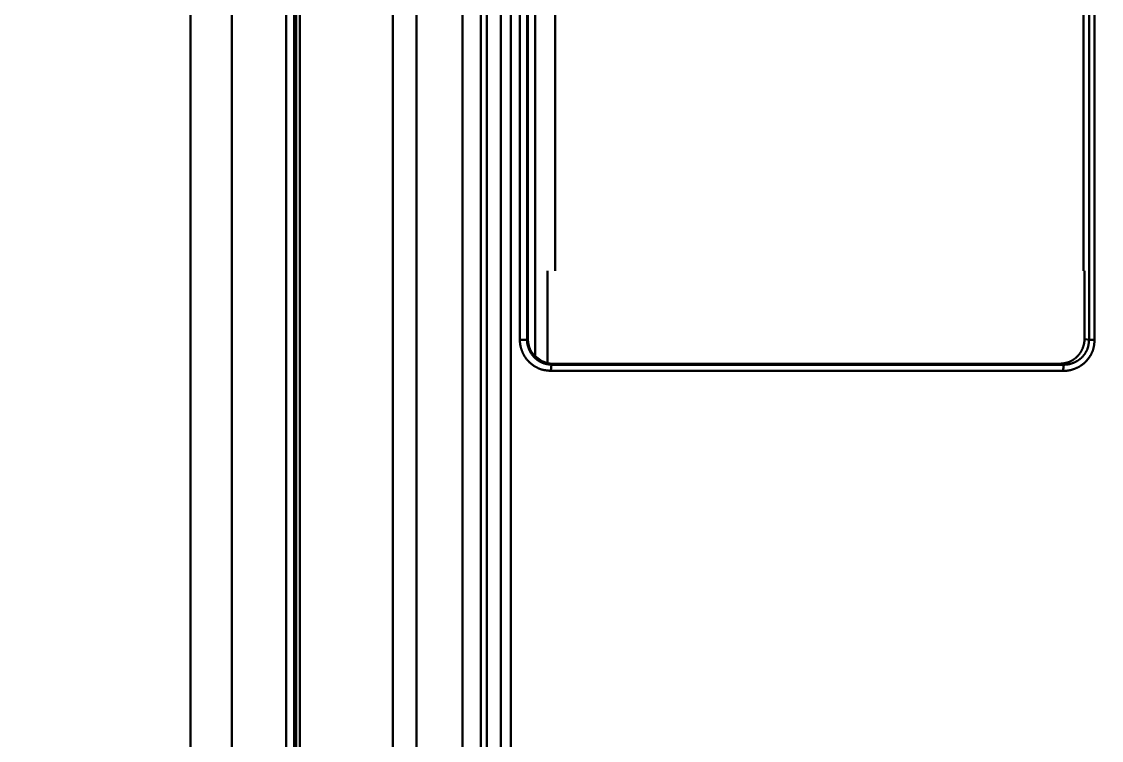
# Model space of a CAD drawing. Header units: millimetres. Extents: x -6033 to 120673, y -4970 to 90533.
# Drawn here: x 87046.4 to 87133.4, y 68190.5 to 68248.4 of the extents above; entities that cross this region are included whole.
import ezdxf
from ezdxf.enums import TextEntityAlignment as Align

# ---------------------------------------------------------------- set-up
doc = ezdxf.new("R2010")
doc.units = ezdxf.units.MM
doc.layers.add('I-AR$0$I-SCOPE', color=252, linetype='Continuous', lineweight=35)
doc.layers.add('I-PLAN$0$_ACM-A-WALL-HACH', color=251, linetype='Continuous', lineweight=9)
doc.layers.add('I-CEILING$0$I-RCP-AIR', color=64, linetype='Continuous')
doc.layers.add('I-CEILING$0$RC-Hatch【天花填充】', color=251, linetype='Continuous')
doc.styles.add('I-CEILING$0$黑体', font='simhei.ttf', dxfattribs={"height": 600})

# ---------------------------------------------------------------- blocks, each defined once
blk = doc.blocks.new('I-AR')
at = {"layer": 'I-AR$0$I-SCOPE'}
h = blk.add_hatch(dxfattribs=at)
h.set_pattern_fill('ANSI31', color=256, scale=200)
h.paths.add_polyline_path([(63300, 72640), (66630, 72640), (66630, 70889.383), (90600, 70890), (90600, 66390), (96650, 66390), (96650, 24876.398), (18340, 24876.398), (18340, 66390), (48090, 66390), (48090, 72640), (51400, 72640), (51400, 72649.887), (52869.5, 72649.887), (52869.5, 72640), (55240, 72640), (55240, 72790), (59460, 72790), (59460, 72640), (61830.5, 72640), (61830.5, 72649.887), (63300, 72649.887)], flags=16)
h.paths.add_polyline_path([(7330, 0), (7330, -1770), (11180, -1770), (11180, 0), (18450, 0), (18450, 2900), (27550, 2900), (27550, 18090), (37037.331, 18090), (37037.331, 17350), (96200, 17350), (96200, 18120), (114640, 18120), (114640, 84500), (0, 84500), (0, 0)])
blk = doc.blocks.new('I-PLAN')
at = {"layer": 'I-PLAN$0$_ACM-A-WALL-HACH'}
h = blk.add_hatch(dxfattribs=at)
h.set_pattern_fill('ANSI31', color=256, scale=10, angle=45)
h.paths.add_polyline_path([(88260, 70790), (88260, 70890), (88030, 70890), (88030, 70790), (88230, 70790)], flags=17)
h.paths.add_polyline_path([(79671.546, 69390), (78155, 69390), (78155, 68990), (77955, 68990), (77955, 69590), (79671.546, 69590)], flags=17)
h.paths.add_polyline_path([(80271.546, 69390), (80271.546, 69590), (80780, 69590), (80780, 68990), (80580, 68990), (80580, 69390)], flags=17)
h.paths.add_polyline_path([(74580, 69590), (73930, 69590), (73930, 69390), (74580, 69390)])
h.paths.add_polyline_path([(68780, 69590), (69430, 69590), (69430, 69390), (68780, 69390)])
h.paths.add_polyline_path([(87280, 66490), (87480, 66490), (87480, 66390), (87280, 66390)])
h.paths.add_polyline_path([(82180, 68990), (82180, 69390), (84230, 69390), (84230, 66490), (84430, 66490), (84430, 69390), (85280, 69390), (85280, 69590), (81980, 69590), (81980, 68990)])
h.paths.add_polyline_path([(87480, 67390), (87480, 69390), (88280, 69390), (88280, 69590), (88080, 69590), (86480, 69590), (86480, 69390), (87280, 69390), (87280, 67390)], flags=17)
h.paths.add_polyline_path([(72130, 68170), (72130, 66490), (72330, 66490), (72330, 67870), (73130, 67870), (73130, 68070), (72330, 68070), (72330, 68170)])
h.paths.add_polyline_path([(71230, 68170), (71230, 66390), (71030, 66390), (71030, 67870), (70230, 67870), (70230, 68070), (71030, 68070), (71030, 68170)])
h.paths.add_polyline_path([(72130, 69070), (72330, 69070), (72330, 69390), (73030, 69390), (73030, 69590), (72130, 69590)])
h.paths.add_polyline_path([(71230, 69070), (71030, 69070), (71030, 69390), (70330, 69390), (70330, 69590), (71230, 69590)])
h.paths.add_polyline_path([(67800, 69490), (67830, 69490), (67830, 69590), (67800, 69590)], flags=17)
h.paths.add_polyline_path([(76755, 69590), (75180, 69590), (75180, 69390), (75330, 69390), (75330, 66390), (75530, 66390), (75530, 69390), (76555, 69390), (76555, 68990), (76755, 68990)])
h.paths.add_polyline_path([(68180, 69590), (68180, 69390), (68030, 69390), (68030, 66520), (67780, 66520), (67780, 66390), (67400, 66390), (67400, 66720), (67830, 66720), (67830, 69590)])
edge = h.paths.add_edge_path()
edge.add_line((89860, 70890), (88860, 70890))
edge.add_line((75530, 66520), (84230, 66520))
edge.add_line((75530, 66720), (84230, 66720))
blk = doc.blocks.new('I-CEILING$0$RPK-22-40FSNQS')
at = {"color": 0, "lineweight": 50}
for p, q in [((150.5106, -147.186862), (231.008162, -147.186862)), ((231.008162, -147.635026), (150.5106, -147.635026)), ((230.936384, -148.007046), (230.976422, -147.79953)), ((230.976422, -147.79953), (231.008162, -147.635026)), ((231.008162, -147.635026), (231.008162, -147.186862)), ((225.429992, -148.098138), (150.97349, -148.098138)), ((225.429992, -148.007046), (230.936384, -148.007046)), ((232.940042, -149.97486), (232.929992, -150.02695)), ((233.000306, -149.662536), (232.940042, -149.97486)), ((233.00051, -170.303972), (233.000306, -149.662536)), ((233.500228, -149.713046), (233.500434, -170.36716)), ((233.000764, -190.889808), (233.00051, -170.303972)), ((233.500434, -170.36716), (233.500686, -190.96564)), ((225.429992, -190.6207), (148.909076, -190.6207)), ((232.882566, -191.251146), (225.429992, -191.251146)), ((232.722658, -191.703948), (232.882532, -191.250982)), ((232.882566, -191.251146), (232.929992, -190.819228)), ((232.929992, -190.819228), (232.999982, -190.889024)), ((232.999982, -190.889024), (233.000764, -190.889808)), ((232.324392, -192.2505), (232.722658, -191.703948)), ((232.324392, -192.2505), (149.531646, -192.2505)), ((150.585218, -192.88809), (230.994168, -192.88809)), ((230.934782, -192.828874), (150.890782, -192.828874)), ((230.970126, -192.864114), (230.934782, -192.828874)), ((230.994168, -192.88809), (230.970126, -192.864114)), ((230.994168, -193.466784), (230.994168, -192.88809)), ((230.994168, -193.466784), (150.585218, -193.466784)), ((-380.681464, -194.185996), (380.681432, -194.185996)), ((380.681416, -195.01459), (-380.681404, -195.01459)), ((381.571642, -196.120488), (-381.571658, -196.120488)), ((381.57182, -196.625502), (-381.571838, -196.625502)), ((-381.056734, -198.089706), (381.056702, -198.089706)), ((379.74999, -201.803984), (-379.750022, -201.803984)), ((369.74164, -203.703428), (-337.833056, -203.703428)), ((370.249994, -211.187938), (-370.249996, -211.187938)), ((-370.249996, -211.65088), (370.249994, -211.65088)), ((-370.249996, -212.284932), (370.250052, -212.284932)), ((370.249994, -216.675224), (-370.249996, -216.675224)), ((-373.749324, -220), (373.749278, -220))]:
    blk.add_line(p, q, dxfattribs=at)
for points in [[(231.008162, -147.186862), (231.035842, -147.189546), (231.06352, -147.192244), (231.09119, -147.194966), (231.118848, -147.197728), (231.146494, -147.20054), (231.174122, -147.203418), (231.20173, -147.206374), (231.229314, -147.209418), (231.256868, -147.212566), (231.284392, -147.21583), (231.311882, -147.219224), (231.339332, -147.22276), (231.36674, -147.226448), (231.394104, -147.230306), (231.421418, -147.234344), (231.44868, -147.238576), (231.475888, -147.243012), (231.503034, -147.24767), (231.53012, -147.252558), (231.557138, -147.257692), (231.584086, -147.263084), (231.610962, -147.268746), (231.63776, -147.274692), (231.664478, -147.280936), (231.691112, -147.287488), (231.71766, -147.294362), (231.744116, -147.301572), (231.77048, -147.30913), (231.796744, -147.317048), (231.822908, -147.32534), (231.848968, -147.334016), (231.87492, -147.343074), (231.90076, -147.352504), (231.926488, -147.3623), (231.9521, -147.372456), (231.97759, -147.382968), (232.00296, -147.393826), (232.028204, -147.405024), (232.053318, -147.416556), (232.078302, -147.428414), (232.10315, -147.440594), (232.127862, -147.453086), (232.152434, -147.465888), (232.17686, -147.478988), (232.201142, -147.492384), (232.225274, -147.506066), (232.249252, -147.52003), (232.273076, -147.534268), (232.29674, -147.548772), (232.320244, -147.563538), (232.343584, -147.57856), (232.366756, -147.593828), (232.389756, -147.609336), (232.412584, -147.62508), (232.435236, -147.64105), (232.457708, -147.657242), (232.479996, -147.67365), (232.5021, -147.690264), (232.524016, -147.70708), (232.54574, -147.72409), (232.567272, -147.74129), (232.588606, -147.758682), (232.609742, -147.776272), (232.630682, -147.79406), (232.65142, -147.812052), (232.671958, -147.830254), (232.692294, -147.848668), (232.712424, -147.867298), (232.73235, -147.886148), (232.752068, -147.905222), (232.771578, -147.924526), (232.790878, -147.944064), (232.809968, -147.963836), (232.828844, -147.98385), (232.847508, -148.00411), (232.865956, -148.024618), (232.884188, -148.045378), (232.9022, -148.066396), (232.919994, -148.087676), (232.937568, -148.10922), (232.954918, -148.131034), (232.972046, -148.15312), (232.988948, -148.175484), (233.005624, -148.19813), (233.022072, -148.221062), (233.038292, -148.244284), (233.05428, -148.267798), (233.070036, -148.29161), (233.08556, -148.315724), (233.100848, -148.340146), (233.1159, -148.36487), (233.13071, -148.389884), (233.145276, -148.41516), (233.159594, -148.44068), (233.173656, -148.466418), (233.18746, -148.492352), (233.201002, -148.518462), (233.214274, -148.54472), (233.227276, -148.571108), (233.24, -148.597602), (233.252444, -148.624178), (233.264604, -148.650814), (233.276472, -148.677488), (233.288046, -148.704176), (233.29932, -148.730856), (233.310292, -148.757506), (233.320956, -148.784104), (233.331306, -148.810624), (233.34134, -148.837046), (233.351052, -148.863346), (233.360438, -148.889504), (233.369494, -148.915494), (233.378216, -148.941294), (233.386598, -148.966882), (233.394636, -148.992234), (233.402324, -149.01733), (233.409662, -149.042146), (233.41664, -149.066658), (233.423258, -149.090844), (233.429508, -149.114684), (233.43539, -149.138156), (233.440914, -149.16127), (233.446092, -149.184038), (233.450936, -149.206472), (233.45546, -149.228584), (233.459674, -149.250388), (233.46359, -149.271894), (233.467224, -149.293116), (233.470584, -149.314064), (233.473686, -149.334754), (233.47654, -149.355196), (233.479158, -149.375404), (233.481554, -149.395388), (233.483742, -149.415162), (233.48573, -149.434738), (233.487532, -149.45413), (233.489164, -149.473348), (233.490632, -149.492404), (233.491954, -149.511312), (233.493138, -149.530084), (233.4942, -149.548734), (233.49515, -149.56727), (233.496002, -149.58571), (233.496766, -149.604062), (233.497456, -149.622338), (233.498086, -149.640554), (233.498664, -149.65872), (233.499206, -149.67685), (233.499724, -149.694954), (233.500228, -149.713046)], [(233.000306, -149.662536), (232.999914, -149.64801), (232.999512, -149.633472), (232.99909, -149.618916), (232.99864, -149.60433), (232.998148, -149.589706), (232.997608, -149.57503), (232.997008, -149.560296), (232.99634, -149.54549), (232.995592, -149.530608), (232.994754, -149.515634), (232.99382, -149.500562), (232.992774, -149.48538), (232.991612, -149.47008), (232.99032, -149.45465), (232.98889, -149.439082), (232.987312, -149.423364), (232.985576, -149.407486), (232.983672, -149.391442), (232.98159, -149.375218), (232.97932, -149.358804), (232.976852, -149.342194), (232.974176, -149.325374), (232.971284, -149.308336), (232.968164, -149.29107), (232.964808, -149.273564), (232.961204, -149.255812), (232.957342, -149.2378), (232.953216, -149.21952), (232.94881, -149.200964), (232.94412, -149.182118), (232.939134, -149.16298), (232.933856, -149.143562), (232.92829, -149.123882), (232.922436, -149.10396), (232.9163, -149.083812), (232.909886, -149.063458), (232.903198, -149.042916), (232.896238, -149.022204), (232.889008, -149.001338), (232.881516, -148.98034), (232.873764, -148.959226), (232.865752, -148.938014), (232.857488, -148.916724), (232.848974, -148.895372), (232.840214, -148.873978), (232.831212, -148.85256), (232.82197, -148.831136), (232.812492, -148.809722), (232.802782, -148.78834), (232.792842, -148.767006), (232.78268, -148.745738), (232.772294, -148.724556), (232.761692, -148.703476), (232.750876, -148.682518), (232.73985, -148.6617), (232.728616, -148.641038), (232.717178, -148.620554), (232.70554, -148.600264), (232.693708, -148.580186), (232.681682, -148.560338), (232.669466, -148.540736), (232.657062, -148.52138), (232.644472, -148.502266), (232.631696, -148.48339), (232.618736, -148.464752), (232.60559, -148.446344), (232.592264, -148.428168), (232.578756, -148.410216), (232.565068, -148.392488), (232.5512, -148.37498), (232.537154, -148.357688), (232.522932, -148.340608), (232.508534, -148.323738), (232.493962, -148.307076), (232.479216, -148.290616), (232.464296, -148.274356), (232.449208, -148.258292), (232.433948, -148.242422), (232.418518, -148.226744), (232.402922, -148.21125), (232.387158, -148.195942), (232.371228, -148.180812), (232.355136, -148.16586), (232.338878, -148.151084), (232.322458, -148.136476), (232.305878, -148.122036), (232.289138, -148.10776), (232.272238, -148.093644), (232.25518, -148.079688), (232.237966, -148.065884), (232.220596, -148.052232), (232.203074, -148.038738), (232.1854, -148.025404), (232.167578, -148.012238), (232.14961, -147.999246), (232.131498, -147.98643), (232.113244, -147.973796), (232.094852, -147.961352), (232.076322, -147.9491), (232.05766, -147.937048), (232.038866, -147.9252), (232.019942, -147.913562), (232.00089, -147.902138), (231.981714, -147.890934), (231.962416, -147.879956), (231.943, -147.869208), (231.923464, -147.858698), (231.903814, -147.848428), (231.884052, -147.838404), (231.86418, -147.828634), (231.844198, -147.81912), (231.824112, -147.80987), (231.803924, -147.800886), (231.783634, -147.792176), (231.763246, -147.783746), (231.742762, -147.7756), (231.722186, -147.767742), (231.701518, -147.760178), (231.68076, -147.752916), (231.659918, -147.745958), (231.63899, -147.739308), (231.617982, -147.732958), (231.596896, -147.726898), (231.575732, -147.721118), (231.554498, -147.715606), (231.533192, -147.710354), (231.51182, -147.70535), (231.490384, -147.700586), (231.468886, -147.696048), (231.44733, -147.691726), (231.425716, -147.687614), (231.40405, -147.683696), (231.382334, -147.679966), (231.36057, -147.676412), (231.338762, -147.673022), (231.31691, -147.66979), (231.29502, -147.6667), (231.273094, -147.663746), (231.251134, -147.660916), (231.229144, -147.658202), (231.207126, -147.655588), (231.185082, -147.65307), (231.163016, -147.650632), (231.14093, -147.648268), (231.118828, -147.645966), (231.09671, -147.643716), (231.074584, -147.641508), (231.052448, -147.63933), (231.030306, -147.637172), (231.008162, -147.635026)], [(232.929992, -150.02695), (232.927778, -150.00391), (232.925552, -149.980872), (232.923304, -149.957842), (232.921024, -149.934818), (232.9187, -149.911808), (232.91632, -149.88881), (232.913876, -149.865828), (232.911354, -149.842866), (232.908744, -149.819926), (232.906038, -149.797012), (232.90322, -149.774124), (232.900284, -149.751268), (232.897214, -149.728444), (232.894004, -149.705658), (232.89064, -149.682908), (232.887112, -149.660202), (232.883408, -149.637538), (232.87952, -149.614922), (232.875434, -149.592356), (232.87114, -149.569842), (232.866626, -149.547384), (232.861884, -149.524984), (232.8569, -149.502644), (232.851666, -149.480368), (232.846168, -149.458158), (232.840396, -149.436018), (232.83434, -149.41395), (232.82799, -149.391956), (232.821332, -149.37004), (232.814358, -149.348202), (232.807058, -149.32645), (232.799436, -149.304782), (232.791496, -149.283204), (232.783246, -149.26172), (232.77469, -149.24033), (232.765836, -149.21904), (232.756686, -149.19785), (232.74725, -149.176766), (232.737532, -149.155792), (232.727538, -149.134928), (232.717272, -149.114178), (232.706742, -149.093546), (232.695954, -149.073034), (232.684912, -149.052648), (232.673622, -149.032388), (232.66209, -149.012258), (232.650324, -148.992264), (232.638326, -148.972404), (232.626104, -148.952684), (232.613664, -148.933108), (232.601012, -148.913678), (232.588152, -148.894396), (232.575092, -148.875268), (232.561834, -148.856294), (232.548388, -148.83748), (232.534758, -148.818828), (232.52095, -148.80034), (232.50697, -148.782022), (232.492822, -148.763874), (232.478514, -148.7459), (232.46405, -148.728104), (232.449428, -148.710486), (232.434644, -148.69305), (232.419698, -148.675796), (232.404584, -148.658726), (232.389302, -148.64184), (232.373848, -148.62514), (232.358218, -148.608628), (232.342412, -148.592306), (232.326424, -148.576174), (232.310254, -148.560234), (232.293896, -148.544486), (232.27735, -148.528934), (232.260614, -148.51358), (232.24368, -148.498422), (232.226552, -148.483462), (232.209222, -148.468704), (232.191688, -148.454148), (232.17395, -148.439796), (232.156002, -148.425648), (232.137844, -148.411706), (232.11947, -148.397972), (232.10088, -148.384448), (232.08207, -148.371134), (232.063036, -148.358032), (232.043776, -148.345142), (232.02429, -148.33247), (232.00457, -148.320012), (231.984618, -148.307772), (231.964428, -148.29575), (231.944002, -148.28395), (231.923358, -148.272374), (231.902514, -148.261022), (231.881494, -148.2499), (231.860314, -148.239006), (231.838998, -148.228346), (231.817566, -148.217922), (231.796036, -148.207734), (231.774432, -148.197786), (231.752774, -148.188082), (231.73108, -148.178624), (231.709374, -148.169412), (231.687672, -148.16045), (231.666, -148.15174), (231.644374, -148.143284), (231.622818, -148.135088), (231.60135, -148.12715), (231.579992, -148.119474), (231.558762, -148.112062), (231.537684, -148.104918), (231.516778, -148.098044), (231.496062, -148.09144), (231.47556, -148.085112), (231.45529, -148.07906), (231.435272, -148.073286), (231.415528, -148.067796), (231.39608, -148.062588), (231.376946, -148.057668), (231.358146, -148.053036), (231.339704, -148.048696), (231.323326, -148.045018), (231.307248, -148.041572), (231.291458, -148.038352), (231.275944, -148.035348), (231.2607, -148.032554), (231.24571, -148.02996), (231.23097, -148.02756), (231.216464, -148.025344), (231.202186, -148.023304), (231.188122, -148.021432), (231.174266, -148.019722), (231.160604, -148.018164), (231.147128, -148.01675), (231.133826, -148.015472), (231.120688, -148.014324), (231.107706, -148.013296), (231.094866, -148.01238), (231.082162, -148.011568), (231.06958, -148.010852), (231.05711, -148.010226), (231.044744, -148.00968), (231.032472, -148.009204), (231.02028, -148.008794), (231.008162, -148.00844), (230.996104, -148.008134), (230.984098, -148.00787), (230.972134, -148.007636), (230.9602, -148.007426), (230.948286, -148.007232), (230.936384, -148.007046)], [(232.929992, -150.02695), (232.929992, -190.819228)], [(233.000306, -149.662536), (233.001242, -149.663592), (233.001556, -149.663942), (233.001872, -149.664294), (233.00219, -149.664642), (233.002508, -149.664992), (233.002832, -149.66534), (233.003156, -149.665686), (233.003486, -149.666032), (233.003818, -149.666376), (233.004156, -149.666718), (233.004496, -149.66706), (233.004844, -149.667398), (233.005196, -149.667734), (233.005554, -149.66807), (233.005918, -149.668402), (233.006288, -149.66873), (233.006666, -149.669058), (233.00705, -149.669382), (233.007444, -149.669704), (233.007844, -149.670022), (233.008254, -149.670336), (233.008672, -149.670648), (233.0091, -149.670956), (233.009538, -149.67126), (233.009984, -149.67156), (233.010442, -149.671856), (233.010912, -149.67215), (233.011392, -149.672438), (233.012078, -149.67283), (233.012784, -149.673214), (233.013514, -149.673592), (233.014266, -149.67396), (233.015038, -149.674322), (233.015832, -149.674676), (233.016648, -149.675026), (233.017484, -149.675368), (233.018342, -149.675704), (233.01922, -149.676034), (233.02012, -149.676358), (233.021038, -149.676678), (233.021978, -149.676994), (233.022936, -149.677304), (233.023916, -149.677612), (233.024914, -149.677914), (233.025932, -149.678214), (233.026968, -149.67851), (233.028024, -149.678804), (233.0291, -149.679094), (233.030194, -149.679382), (233.031306, -149.67967), (233.032436, -149.679954), (233.033584, -149.680238), (233.034752, -149.680522), (233.035936, -149.680804), (233.037138, -149.681086), (233.038358, -149.681368), (233.039594, -149.68165), (233.040848, -149.681934), (233.042148, -149.682224), (233.043466, -149.682514), (233.044804, -149.682808), (233.046156, -149.6831), (233.047528, -149.683394), (233.048918, -149.683688), (233.050324, -149.683982), (233.051748, -149.684276), (233.05319, -149.684572), (233.05465, -149.684866), (233.056128, -149.685162), (233.057622, -149.685458), (233.059136, -149.685752), (233.060666, -149.686048), (233.062214, -149.686342), (233.06378, -149.686636), (233.065364, -149.68693), (233.066964, -149.687224), (233.068584, -149.687516), (233.07022, -149.687808), (233.071874, -149.6881), (233.073548, -149.68839), (233.075238, -149.688678), (233.076944, -149.688966), (233.07867, -149.689254), (233.080414, -149.68954), (233.082176, -149.689824), (233.083954, -149.690106), (233.08575, -149.690388), (233.087566, -149.690668), (233.089398, -149.690944), (233.091248, -149.691222), (233.093116, -149.691496), (233.095, -149.691768), (233.096902, -149.69204), (233.098822, -149.69231), (233.10076, -149.692578), (233.102712, -149.692844), (233.104684, -149.693108), (233.10667, -149.693372), (233.108674, -149.693632), (233.110696, -149.693892), (233.112734, -149.69415), (233.114786, -149.694408), (233.116856, -149.694662), (233.118942, -149.694916), (233.121046, -149.695168), (233.123164, -149.695418), (233.125298, -149.695668), (233.127448, -149.695914), (233.129612, -149.69616), (233.131794, -149.696404), (233.13399, -149.696648), (233.136202, -149.69689), (233.13843, -149.69713), (233.140672, -149.697368), (233.14293, -149.697604), (233.145202, -149.69784), (233.14749, -149.698074), (233.149792, -149.698308), (233.152108, -149.69854), (233.154438, -149.69877), (233.156784, -149.698998), (233.159144, -149.699224), (233.161518, -149.69945), (233.163906, -149.699674), (233.166308, -149.699898), (233.168724, -149.700118), (233.171154, -149.700338), (233.173596, -149.700556), (233.176054, -149.700774), (233.178524, -149.700988), (233.181008, -149.701202), (233.183504, -149.701414), (233.186014, -149.701624), (233.188538, -149.701832), (233.191074, -149.70204), (233.193624, -149.702244), (233.196186, -149.702448), (233.19876, -149.70265), (233.201348, -149.70285), (233.203948, -149.70305), (233.20656, -149.703246), (233.209184, -149.70344), (233.211822, -149.703634), (233.21447, -149.703824), (233.217132, -149.704014), (233.219804, -149.704202), (233.22249, -149.704388), (233.225186, -149.704572), (233.227894, -149.704754), (233.230612, -149.704934), (233.233344, -149.705112), (233.236086, -149.705288), (233.238838, -149.705464), (233.241602, -149.705636), (233.244378, -149.705806), (233.247162, -149.705976), (233.249958, -149.706142), (233.252766, -149.706308), (233.255582, -149.70647), (233.25841, -149.706632), (233.261248, -149.706792), (233.264094, -149.70695), (233.266952, -149.707106), (233.269818, -149.70726), (233.272696, -149.707412), (233.275582, -149.707562), (233.278478, -149.70771), (233.281382, -149.707856), (233.284296, -149.708002), (233.28722, -149.708144), (233.290152, -149.708286), (233.293092, -149.708424), (233.296042, -149.708562), (233.299, -149.708698), (233.301966, -149.70883), (233.304942, -149.708962), (233.307924, -149.709092), (233.310916, -149.70922), (233.313914, -149.709348), (233.316922, -149.709472), (233.319936, -149.709594), (233.322958, -149.709714), (233.325988, -149.709834), (233.329024, -149.70995), (233.332068, -149.710064), (233.33512, -149.710178), (233.338178, -149.710288), (233.341242, -149.710396), (233.344314, -149.710502), (233.347392, -149.710608), (233.350476, -149.71071), (233.353566, -149.710808), (233.356662, -149.710906), (233.359766, -149.711002), (233.362874, -149.711094), (233.365988, -149.711186), (233.369108, -149.711274), (233.372232, -149.71136), (233.375364, -149.711444), (233.3785, -149.711524), (233.38164, -149.711604), (233.384786, -149.71168), (233.387938, -149.711752), (233.391092, -149.711824), (233.394254, -149.711892), (233.397418, -149.711958), (233.400586, -149.712022), (233.40376, -149.712082), (233.406936, -149.71214), (233.410118, -149.712194), (233.413302, -149.712248), (233.416492, -149.712298), (233.419684, -149.712346), (233.422878, -149.712392), (233.426078, -149.712436), (233.42928, -149.712476), (233.432484, -149.712516), (233.435692, -149.712554), (233.438902, -149.71259), (233.442114, -149.712624), (233.44533, -149.712656), (233.448546, -149.712686), (233.451766, -149.712716), (233.454988, -149.712744), (233.458212, -149.712772), (233.461436, -149.712796), (233.464664, -149.712822), (233.467892, -149.712846), (233.471122, -149.712868), (233.474352, -149.71289), (233.477584, -149.712912), (233.487286, -149.712972), (233.490522, -149.71299), (233.493758, -149.71301), (233.496992, -149.713028), (233.500228, -149.713046)], [(230.994168, -192.88809), (231.00657, -192.887902), (231.018982, -192.887706), (231.031418, -192.887492), (231.043886, -192.887254), (231.056396, -192.886978), (231.068964, -192.88666), (231.081596, -192.88629), (231.094304, -192.88586), (231.107102, -192.88536), (231.119998, -192.88478), (231.133004, -192.884114), (231.14613, -192.883354), (231.15939, -192.882488), (231.172792, -192.88151), (231.186346, -192.88041), (231.200066, -192.87918), (231.213962, -192.877812), (231.228046, -192.876294), (231.242326, -192.874622), (231.256816, -192.872784), (231.271526, -192.870772), (231.286466, -192.868578), (231.301646, -192.866192), (231.317082, -192.863608), (231.33278, -192.860814), (231.348752, -192.857804), (231.365012, -192.854566), (231.381566, -192.851096), (231.39843, -192.847382), (231.415612, -192.843416), (231.43422, -192.83892), (231.45318, -192.834132), (231.472472, -192.829056), (231.492072, -192.823694), (231.511962, -192.818048), (231.532122, -192.812122), (231.552528, -192.805918), (231.573162, -192.79944), (231.594004, -192.79269), (231.61503, -192.785668), (231.636222, -192.778382), (231.657558, -192.770832), (231.67902, -192.76302), (231.700584, -192.754948), (231.72223, -192.746622), (231.743938, -192.738044), (231.765688, -192.729214), (231.787458, -192.720136), (231.809228, -192.710814), (231.830976, -192.701252), (231.852684, -192.691448), (231.87433, -192.681408), (231.895894, -192.671136), (231.917352, -192.66063), (231.938688, -192.649898), (231.959878, -192.63894), (231.980904, -192.627758), (232.001742, -192.616358), (232.022374, -192.604738), (232.042778, -192.592906), (232.062938, -192.58086), (232.082854, -192.568604), (232.102526, -192.55614), (232.121962, -192.543468), (232.14116, -192.53059), (232.160126, -192.517508), (232.178862, -192.504224), (232.197372, -192.490738), (232.215658, -192.477052), (232.233724, -192.463168), (232.251572, -192.449088), (232.269206, -192.434812), (232.28663, -192.420342), (232.303846, -192.405682), (232.320858, -192.39083), (232.337666, -192.375788), (232.354278, -192.36056), (232.370692, -192.345146), (232.386916, -192.329548), (232.40295, -192.313766), (232.418798, -192.297804), (232.434462, -192.281662), (232.449946, -192.265342), (232.465254, -192.248844), (232.480388, -192.232172), (232.49535, -192.215326), (232.510146, -192.198308), (232.524778, -192.181118), (232.539248, -192.163762), (232.55356, -192.146236), (232.567714, -192.128544), (232.581708, -192.11069), (232.595536, -192.092676), (232.609192, -192.074504), (232.62267, -192.056176), (232.635966, -192.037696), (232.649072, -192.019066), (232.661984, -192.000288), (232.674696, -191.981368), (232.687204, -191.962306), (232.6995, -191.943106), (232.711578, -191.923768), (232.723436, -191.9043), (232.735064, -191.8847), (232.74646, -191.864972), (232.757618, -191.845118), (232.76853, -191.825144), (232.779192, -191.80505), (232.7896, -191.78484), (232.799744, -191.764514), (232.809624, -191.744078), (232.81923, -191.723534), (232.828558, -191.702884), (232.837602, -191.682132), (232.846358, -191.661278), (232.854818, -191.640328), (232.862978, -191.619282), (232.870834, -191.598146), (232.878376, -191.57692), (232.885602, -191.555606), (232.892508, -191.53421), (232.899102, -191.512732), (232.905394, -191.491176), (232.911398, -191.469544), (232.91712, -191.44784), (232.922574, -191.426066), (232.92777, -191.404226), (232.932718, -191.38232), (232.93743, -191.360354), (232.941916, -191.338328), (232.946186, -191.316248), (232.950252, -191.294112), (232.954124, -191.271928), (232.957814, -191.249696), (232.961332, -191.22742), (232.964688, -191.2051), (232.967894, -191.182744), (232.97096, -191.16035), (232.973898, -191.137922), (232.976716, -191.115464), (232.979428, -191.092978), (232.982042, -191.070466), (232.98457, -191.047932), (232.987024, -191.02538), (232.989412, -191.00281), (232.991748, -190.980226), (232.99404, -190.95763), (232.996298, -190.935028), (232.998538, -190.912418), (233.000764, -190.889808)], [(233.500686, -190.96564), (233.49792, -190.993938), (233.49514, -191.022236), (233.492334, -191.050524), (233.489486, -191.078804), (233.486584, -191.107068), (233.483616, -191.135316), (233.480568, -191.163542), (233.477424, -191.191744), (233.474174, -191.219918), (233.470802, -191.24806), (233.467296, -191.276168), (233.463642, -191.304238), (233.459828, -191.332264), (233.455838, -191.360246), (233.45166, -191.38818), (233.44728, -191.41606), (233.442684, -191.443884), (233.43786, -191.47165), (233.432794, -191.499352), (233.427474, -191.526988), (233.421884, -191.554554), (233.41601, -191.582046), (233.409842, -191.609462), (233.403364, -191.636798), (233.396564, -191.66405), (233.389428, -191.691214), (233.381942, -191.718288), (233.374092, -191.745266), (233.365868, -191.772148), (233.357252, -191.798928), (233.348236, -191.825602), (233.338824, -191.852168), (233.329022, -191.878624), (233.31884, -191.904964), (233.30828, -191.931186), (233.297352, -191.957284), (233.286064, -191.983258), (233.27442, -192.009104), (233.262428, -192.034818), (233.250096, -192.060394), (233.237432, -192.085832), (233.22444, -192.111128), (233.211128, -192.136278), (233.197504, -192.161278), (233.183574, -192.186126), (233.169344, -192.210816), (233.154824, -192.235348), (233.14002, -192.259716), (233.124936, -192.283918), (233.109582, -192.30795), (233.093964, -192.331808), (233.07809, -192.355488), (233.061966, -192.37899), (233.045598, -192.402306), (233.028996, -192.425436), (233.012162, -192.448376), (232.995108, -192.471122), (232.97784, -192.49367), (232.960362, -192.516016), (232.942684, -192.538158), (232.92481, -192.560094), (232.906736, -192.58182), (232.888462, -192.603334), (232.869982, -192.624634), (232.851294, -192.645718), (232.83239, -192.666586), (232.81327, -192.687234), (232.793928, -192.707662), (232.774362, -192.727866), (232.754566, -192.747846), (232.734538, -192.767598), (232.714274, -192.787122), (232.693768, -192.806414), (232.673018, -192.825474), (232.65202, -192.8443), (232.630768, -192.86289), (232.609262, -192.88124), (232.587494, -192.89935), (232.565464, -192.91722), (232.543166, -192.934844), (232.520596, -192.952222), (232.49775, -192.969352), (232.474624, -192.986232), (232.451216, -193.00286), (232.427522, -193.019234), (232.403534, -193.035354), (232.379254, -193.051216), (232.354674, -193.066818), (232.32979, -193.082158), (232.304602, -193.097236), (232.279108, -193.112048), (232.253328, -193.12659), (232.22729, -193.140862), (232.20102, -193.154858), (232.174542, -193.168574), (232.147884, -193.18201), (232.12107, -193.195158), (232.094126, -193.208018), (232.067078, -193.220584), (232.039954, -193.232856), (232.012776, -193.244828), (231.985572, -193.256496), (231.95837, -193.267858), (231.931192, -193.278912), (231.904064, -193.28965), (231.877016, -193.300074), (231.850068, -193.310176), (231.823252, -193.319954), (231.796588, -193.329408), (231.770106, -193.338528), (231.74383, -193.347316), (231.717786, -193.355768), (231.692, -193.363878), (231.6665, -193.371644), (231.641308, -193.379062), (231.61645, -193.38613), (231.591956, -193.392844), (231.567848, -193.3992), (231.544154, -193.405194), (231.520898, -193.410824), (231.499426, -193.415788), (231.478352, -193.420438), (231.457662, -193.424784), (231.437344, -193.428836), (231.417382, -193.432604), (231.397764, -193.436102), (231.378474, -193.43934), (231.3595, -193.442326), (231.340828, -193.445074), (231.322446, -193.447594), (231.304336, -193.449896), (231.286488, -193.45199), (231.268888, -193.45389), (231.25152, -193.455606), (231.234372, -193.457146), (231.21743, -193.458524), (231.20068, -193.45975), (231.184108, -193.460836), (231.1677, -193.46179), (231.151444, -193.462624), (231.135326, -193.46335), (231.11933, -193.463978), (231.103446, -193.46452), (231.087656, -193.464984), (231.071948, -193.465384), (231.05631, -193.46573), (231.040728, -193.466032), (231.025184, -193.4663), (231.00967, -193.466548), (230.994168, -193.466784)], [(233.000764, -190.889808), (233.001328, -190.89084), (233.00161, -190.891356), (233.001894, -190.891872), (233.002182, -190.892388), (233.002472, -190.892902), (233.002764, -190.893416), (233.003062, -190.893928), (233.003364, -190.89444), (233.003672, -190.89495), (233.003986, -190.895458), (233.004306, -190.895966), (233.004632, -190.896472), (233.004968, -190.896976), (233.00531, -190.897478), (233.005662, -190.897978), (233.006024, -190.898474), (233.006396, -190.89897), (233.006778, -190.899462), (233.007172, -190.899952), (233.007578, -190.900438), (233.007996, -190.900922), (233.008426, -190.901404), (233.008872, -190.901882), (233.00933, -190.902356), (233.009804, -190.902826), (233.010294, -190.903294), (233.010798, -190.903756), (233.01132, -190.904216), (233.01186, -190.904672), (233.012518, -190.905202), (233.0132, -190.905726), (233.013904, -190.906244), (233.014634, -190.906758), (233.015388, -190.907268), (233.016164, -190.907772), (233.016966, -190.90827), (233.017788, -190.908766), (233.018634, -190.909256), (233.019504, -190.909742), (233.020396, -190.910224), (233.02131, -190.910704), (233.022244, -190.91118), (233.023202, -190.911652), (233.024182, -190.91212), (233.025182, -190.912586), (233.026204, -190.91305), (233.027248, -190.913512), (233.028312, -190.91397), (233.029396, -190.914426), (233.0305, -190.914882), (233.031624, -190.915336), (233.03277, -190.915786), (233.033934, -190.916238), (233.035118, -190.916686), (233.036322, -190.917136), (233.037544, -190.917582), (233.038784, -190.91803), (233.040044, -190.918478), (233.041322, -190.918924), (233.04262, -190.919372), (233.043934, -190.919818), (233.045266, -190.920266), (233.046618, -190.920712), (233.047986, -190.921158), (233.049374, -190.921606), (233.050778, -190.922052), (233.052202, -190.922498), (233.053644, -190.922942), (233.055102, -190.923386), (233.05658, -190.92383), (233.058074, -190.924274), (233.059588, -190.924716), (233.06112, -190.925158), (233.062668, -190.925598), (233.064236, -190.926038), (233.06582, -190.926476), (233.067422, -190.926914), (233.069044, -190.92735), (233.070682, -190.927784), (233.072338, -190.928218), (233.074012, -190.928648), (233.075704, -190.929078), (233.077414, -190.929506), (233.079142, -190.929934), (233.080886, -190.930358), (233.08265, -190.93078), (233.08443, -190.931202), (233.086228, -190.93162), (233.088044, -190.932038), (233.089878, -190.932452), (233.09173, -190.932864), (233.093598, -190.933274), (233.095484, -190.933682), (233.097386, -190.934088), (233.099306, -190.93449), (233.101244, -190.934892), (233.103198, -190.93529), (233.10517, -190.935688), (233.107156, -190.936082), (233.10916, -190.936474), (233.111182, -190.936864), (233.113218, -190.937252), (233.115272, -190.937638), (233.117342, -190.938022), (233.119428, -190.938404), (233.12153, -190.938782), (233.123648, -190.93916), (233.125782, -190.939534), (233.12793, -190.939908), (233.130096, -190.940278), (233.132276, -190.940646), (233.134472, -190.941012), (233.136684, -190.941376), (233.13891, -190.941736), (233.141152, -190.942096), (233.14341, -190.942454), (233.145682, -190.942808), (233.147968, -190.94316), (233.15027, -190.943512), (233.152586, -190.94386), (233.154916, -190.944206), (233.157262, -190.94455), (233.159622, -190.94489), (233.161996, -190.94523), (233.164382, -190.945568), (233.166784, -190.945902), (233.1692, -190.946234), (233.17163, -190.946564), (233.174074, -190.946892), (233.17653, -190.947216), (233.179, -190.94754), (233.181484, -190.94786), (233.18398, -190.948178), (233.186492, -190.948494), (233.189014, -190.948806), (233.19155, -190.949116), (233.1941, -190.949424), (233.196662, -190.94973), (233.199236, -190.950032), (233.201824, -190.950332), (233.204424, -190.95063), (233.207036, -190.950926), (233.209662, -190.951218), (233.212298, -190.951506), (233.214946, -190.951794), (233.217608, -190.952078), (233.22028, -190.95236), (233.222966, -190.952638), (233.225662, -190.952914), (233.22837, -190.953186), (233.23109, -190.953458), (233.23382, -190.953724), (233.236562, -190.95399), (233.239314, -190.954252), (233.242078, -190.95451), (233.244854, -190.954766), (233.247638, -190.95502), (233.250434, -190.955272), (233.253242, -190.95552), (233.256058, -190.955764), (233.258884, -190.956006), (233.261722, -190.956246), (233.26457, -190.956484), (233.267426, -190.956718), (233.270294, -190.956948), (233.27317, -190.957178), (233.276056, -190.957402), (233.278952, -190.957626), (233.281856, -190.957846), (233.28477, -190.958064), (233.287692, -190.958278), (233.290624, -190.95849), (233.293564, -190.9587), (233.296514, -190.958906), (233.299472, -190.959108), (233.302438, -190.95931), (233.305414, -190.959508), (233.308396, -190.959702), (233.311386, -190.959894), (233.314386, -190.960084), (233.317392, -190.960272), (233.320406, -190.960456), (233.323428, -190.960636), (233.326458, -190.960814), (233.329494, -190.96099), (233.332538, -190.961162), (233.33559, -190.96133), (233.338648, -190.961496), (233.341712, -190.96166), (233.344782, -190.961818), (233.34786, -190.961974), (233.350944, -190.962128), (233.354034, -190.962278), (233.35713, -190.962424), (233.360234, -190.962566), (233.363342, -190.962706), (233.366456, -190.962842), (233.369576, -190.962974), (233.3727, -190.963104), (233.37583, -190.963228), (233.378966, -190.96335), (233.382108, -190.963468), (233.385252, -190.963582), (233.388404, -190.963692), (233.391558, -190.9638), (233.394718, -190.963902), (233.397884, -190.964), (233.401052, -190.964096), (233.404224, -190.964186), (233.407402, -190.964274), (233.410582, -190.964356), (233.413768, -190.964436), (233.416956, -190.96451), (233.420148, -190.964582), (233.423342, -190.964652), (233.42654, -190.964716), (233.429742, -190.96478), (233.432946, -190.964838), (233.436154, -190.964894), (233.439364, -190.964948), (233.442576, -190.965), (233.449008, -190.965096), (233.452228, -190.96514), (233.45545, -190.965182), (233.458672, -190.965222), (233.461898, -190.965262), (233.465124, -190.965298), (233.468352, -190.965334), (233.474812, -190.965402), (233.478044, -190.965434), (233.481278, -190.965466), (233.48451, -190.965496), (233.487746, -190.965524), (233.49098, -190.965554), (233.494216, -190.965582), (233.49745, -190.965612), (233.500686, -190.96564)], [(230.934782, -192.828874), (230.935048, -192.82887), (230.935312, -192.828868), (230.935576, -192.828866), (230.935842, -192.828864), (230.936106, -192.82886), (230.93637, -192.828858), (230.936636, -192.828856), (230.9369, -192.828854), (230.937166, -192.82885), (230.937432, -192.828848), (230.937696, -192.828846), (230.937962, -192.828842), (230.938228, -192.82884), (230.938492, -192.828838), (230.938758, -192.828834), (230.939024, -192.828832), (230.93929, -192.828828), (230.939556, -192.828826), (230.939824, -192.828822), (230.94009, -192.82882), (230.940356, -192.828816), (230.940624, -192.828812), (230.940892, -192.82881), (230.941158, -192.828806), (230.941426, -192.828802), (230.941694, -192.8288), (230.941962, -192.828796), (230.942232, -192.828792), (230.9425, -192.828788), (230.94277, -192.828784), (230.958694, -192.828376), (230.97557, -192.827624), (230.993344, -192.826536), (231.011964, -192.82512), (231.031376, -192.823384), (231.051526, -192.82134), (231.07236, -192.818992), (231.093824, -192.81635), (231.115868, -192.813424), (231.138434, -192.81022), (231.16147, -192.806748), (231.184922, -192.803018), (231.208738, -192.799034), (231.232864, -192.79481), (231.257246, -192.79035), (231.281828, -192.785664), (231.306562, -192.78076), (231.33139, -192.775648), (231.35626, -192.770334), (231.381116, -192.76483), (231.405908, -192.759142), (231.430582, -192.753278), (231.455082, -192.747248), (231.479358, -192.741058), (231.503352, -192.73472), (231.527014, -192.728242), (231.550288, -192.721628), (231.573122, -192.714892), (231.595464, -192.70804), (231.617256, -192.70108), (231.63846, -192.694022), (231.659076, -192.686868), (231.679122, -192.679626), (231.698614, -192.6723), (231.717564, -192.664896), (231.735988, -192.657416), (231.753902, -192.649868), (231.771322, -192.642254), (231.788262, -192.634582), (231.804736, -192.626856), (231.820762, -192.61908), (231.836352, -192.611258), (231.851522, -192.603398), (231.86629, -192.595502), (231.880668, -192.587576), (231.894672, -192.579626), (231.908316, -192.571656), (231.921618, -192.563672), (231.93459, -192.555676), (231.94725, -192.547676), (231.959612, -192.539676), (231.97169, -192.53168), (231.9835, -192.523694), (231.995058, -192.515722), (232.006378, -192.50777), (232.017476, -192.499842), (232.028366, -192.491944), (232.039064, -192.48408), (232.049584, -192.476254), (232.059944, -192.468474), (232.070154, -192.46074), (232.080222, -192.453056), (232.090154, -192.445416), (232.099954, -192.43782), (232.109626, -192.430268), (232.119176, -192.422756), (232.128608, -192.415284), (232.137928, -192.40785), (232.14714, -192.40045), (232.15625, -192.393086), (232.16526, -192.385756), (232.17418, -192.378454), (232.18301, -192.371184), (232.191756, -192.36394), (232.200426, -192.356724), (232.209022, -192.349532), (232.217548, -192.342362), (232.226012, -192.335214), (232.234416, -192.328086), (232.242768, -192.320974), (232.251068, -192.31388), (232.259326, -192.306802), (232.267546, -192.299734), (232.27573, -192.29268), (232.283886, -192.285634), (232.292016, -192.278598), (232.300126, -192.271568), (232.308224, -192.264542), (232.31631, -192.25752), (232.324392, -192.2505)], [(370.249994, -211.482706), (-370.250054, -211.482706)]]:
    blk.add_lwpolyline(points, dxfattribs=at)
blk = doc.blocks.new('I-CEILING')
at = {"layer": 'I-CEILING$0$RC-Hatch【天花填充】'}
h = blk.add_hatch(dxfattribs=at)
h.set_pattern_fill('_USER', color=256, scale=600, double=1, pattern_type=0)
h.set_pattern_definition([(0, (81980, 70481.47), (0, 600), []), (90, (81980, 70481.47), (-600, 4e-14), [])])
h.paths.add_polyline_path([(84430, 69390), (85280, 69390), (85280, 69590), (81980, 69590), (81980, 69090), (80780, 69090), (80780, 69590), (77955, 69590), (77955, 69090), (76755, 69090), (76755, 69590), (66630, 69590), (66630, 70790), (88030, 70790), (88030, 69590), (86480, 69590), (86480, 69390), (87280, 69390), (87280, 66390), (85430, 66390), (85430, 66490), (84430, 66490)])
at = {"layer": 'I-CEILING$0$I-RCP-AIR', "rotation": 269.9999999882699}
blk.add_blockref('I-CEILING$0$RPK-22-40FSNQS', (87280, 68453.738, 3000), dxfattribs=at)
at = {"layer": 'I-CEILING$0$I-RCP-AIR', "style": 'I-CEILING$0$黑体'}
for tag, p in [('R', (61966.358, 71748.905)), ('R', (61966.358, 66925.235)), ('R', (51736.068, 63924.766)), ('R', (62976.068, 63924.766)), ('S', (56433.591, 63065))]:
    blk.add_attdef(tag, text='', height=100, dxfattribs=at).set_placement(p, align=Align.MIDDLE_CENTER)

msp = doc.modelspace()

# ---------------------------------------------------------------- block references
for name in ['I-AR', 'I-PLAN']:
    msp.add_blockref(name, (0, 0))

# ---------------------------------------------------------------- next in the draw order: block references
msp.add_blockref('I-CEILING', (0, 0))

doc.saveas('drawing.dxf')
